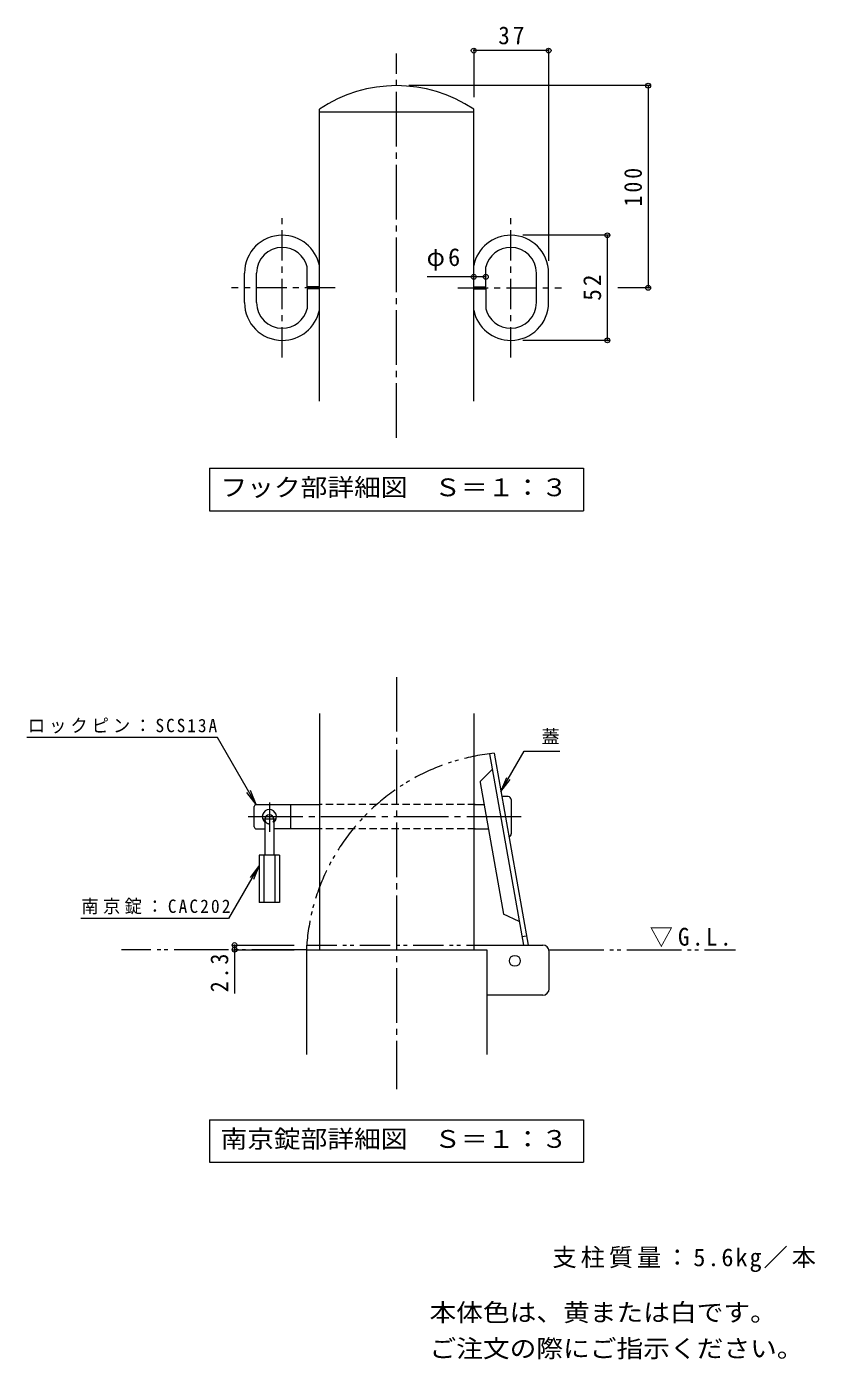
# Model space of a CAD drawing. Units: millimetres on the paper, enlarged 10 times, with parts at other scales. Extents: x -1695 to 1828, y -1371 to 1086.
# Drawn here: x 529 to 1828, y -1112 to 1086 of the extents above; entities that cross this region are included whole.
import ezdxf
from ezdxf.enums import TextEntityAlignment as Align

# ---------------------------------------------------------------- set-up
doc = ezdxf.new("R2010")
doc.units = ezdxf.units.MM
doc.header["$LTSCALE"] = 10
doc.header["$PDMODE"] = 32
doc.header["$PDSIZE"] = 8
for name, pattern in [('CHAIN1', [8, 5, -1, 1, -1]), ('CHAIN2', [12, 9, -1, 1, -1]), ('DASHED1', [1.8, 1.2, -0.6]), ('DOUBLE_CHAIN1', [8.8, 5, -1, 0.6, -0.6, 0.6, -1]), ('DOUBLE_CHAIN2', [12.8, 9, -1, 0.6, -0.6, 0.6, -1])]:
    doc.linetypes.add(name, pattern=pattern)
for name, color, linetype, lineweight in [('3-0', 7, 'CHAIN2', 9), ('3-1', 4, 'Continuous', 9), ('3-2', 3, 'Continuous', 9), ('3-3', 4, 'Continuous', 9), ('3-4', 7, 'Continuous', 9), ('3-5', 7, 'Continuous', 9), ('3-6', 6, 'DOUBLE_CHAIN2', 5), ('3-A', 7, 'CHAIN1', 9), ('C-5', 7, 'Continuous', 9)]:
    doc.layers.add(name, color=color, linetype=linetype, lineweight=lineweight)
doc.styles.add('ＭＳ ゴシック', font='')
doc.styles.get('ＭＳ ゴシック').set_extended_font_data('MS Gothic')

msp = doc.modelspace()

# ---------------------------------------------------------------- linework, layer by layer
at = {"layer": '3-0'}
for p, q in [((1138.35, 407.91), (1138.35, 1041.31)), ((1138.35, 13.19), (1138.35, -666.48))]:
    msp.add_line(p, q, dxfattribs=at)
at = {"layer": '3-1'}
for p, q in [((1299.17, -112.04), (1291.62, -113.37)), ((1291.62, -113.37), (1347.22, -428.68)), ((1299.17, -112.04), (1355, -428.68)), ((1296.14, -138.99), (1275.99, -159.13)), ((1340.36, -389.77), (1314.54, -377.73)), ((1352.42, -414.05), (1344.87, -415.38))]:
    msp.add_line(p, q, dxfattribs=at)
at = {"layer": '3-1', "linetype": 'DOUBLE_CHAIN1'}
for p, q in [((989.8, -428.68), (1310.64, -428.68)), ((989.8, -428.68), (989.8, -436.34)), ((989.8, -436.34), (1286.9, -436.34))]:
    msp.add_line(p, q, dxfattribs=at)
at = {"layer": '3-1', "color": 2}
for p, q in [((989.8, -436.34), (989.8, -608.92)), ((989.8, -436.34), (1286.9, -436.34)), ((1265.52, -428.68), (1379.18, -428.68)), ((1286.9, -436.34), (1286.9, -608.92)), ((1389.85, -500.76), (1389.85, -438.68)), ((1379.27, -511.34), (1286.9, -511.34))]:
    msp.add_line(p, q, dxfattribs=at)
at = {"layer": '3-1'}
msp.add_lwpolyline([(1275.99, -159.13), (1276.27, -160.7), (1314.54, -377.73)], dxfattribs=at)
msp.add_circle((1333.18, -454.68), 9, dxfattribs=at)
at = {"layer": '3-1', "linetype": 'DOUBLE_CHAIN1'}
msp.add_arc((1333.18, -454.68), 343.82, 95.66313, 176.94379, dxfattribs=at)
at = {"layer": '3-1', "color": 2}
for centre, start, end in [((1379.1, -439.34), 0.47024, 89.52976), ((1379.18, -500.68), 270.47024, 359.52976)]:
    msp.add_arc(centre, 10.67, start, end, dxfattribs=at)
at = {"layer": '3-2'}
for p, q in [((1011.18, 468.36), (1011.18, 949.5)), ((1011.18, 945.03), (1265.52, 945.03)), ((1265.52, 468.36), (1265.52, 949.5)), ((991.18, 656.69), (991.18, 689.5)), ((1285.52, 656.69), (1285.52, 689.5)), ((887.85, 630.64), (887.85, 679.42)), ((907.85, 630.64), (907.85, 679.42)), ((1368.85, 630.64), (1368.85, 679.42)), ((1388.85, 630.64), (1388.85, 679.42)), ((1011.18, 656.69), (991.18, 656.69)), ((991.18, 653.36), (991.18, 620.55)), ((1011.18, 653.36), (991.18, 653.36)), ((1265.52, 656.69), (1285.52, 656.69)), ((1265.52, 653.36), (1285.52, 653.36)), ((1285.52, 653.36), (1285.52, 620.55)), ((950.13, 588.36), (950.13, 588.39)), ((1326.57, 588.36), (1326.57, 588.39)), ((1011.18, -46.65), (1011.18, -436.34)), ((1265.52, -46.65), (1265.52, -436.34))]:
    msp.add_line(p, q, dxfattribs=at)
for centre, radius, start, end in [((1138.35, 760.89), 227.47, 56.01092, 123.98908), ((950.13, 679.42), 62.28, 90, 180), ((950.13, 679.42), 62.28, 11.35969, 90), ((1326.57, 679.42), 62.28, 90, 168.64031), ((1326.57, 679.42), 62.28, 0, 90), ((950.13, 679.42), 42.28, 90, 180), ((950.13, 679.42), 42.28, 13.79803, 90), ((1326.57, 679.42), 42.28, 90, 166.20197), ((1326.57, 679.42), 42.28, 0, 90), ((950.13, 630.64), 62.28, 180, 270), ((950.13, 630.64), 42.28, 180, 270), ((950.13, 630.64), 42.28, 270, 346.20197), ((950.13, 630.64), 62.28, 270, 348.64031), ((1326.57, 630.64), 62.28, 191.35969, 270), ((1326.57, 630.64), 42.28, 193.79803, 270), ((1326.57, 630.64), 42.28, 270, 0), ((1326.57, 630.64), 62.28, 270, 0)]:
    msp.add_arc(centre, radius, start, end, dxfattribs=at)
at = {"layer": '3-3'}
for p, q in [((907.23, -197.04), (1011.18, -197.04)), ((963.89, -197.04), (963.89, -237.04)), ((1265.52, -197.04), (1282.68, -197.04)), ((1322.23, -183.71), (1311.81, -183.71)), ((1327.23, -188.71), (1327.23, -245.38)), ((903.89, -233.71), (903.89, -200.38)), ((907.23, -237.04), (921.39, -237.04)), ((1011.18, -237.04), (936.39, -237.04)), ((1265.52, -237.04), (1289.73, -237.04))]:
    msp.add_line(p, q, dxfattribs=at)
at = {"layer": '3-3', "color": 6, "linetype": 'CHAIN1', "lineweight": 5}
for p, q in [((928.89, -193.42), (928.89, -242.14)), ((938.49, -221.21), (919.01, -221.21))]:
    msp.add_line(p, q, dxfattribs=at)
at = {"layer": '3-3', "linetype": 'DASHED1'}
for p, q in [((1268.03, -197.04), (1011.18, -197.04)), ((1268.03, -237.04), (1011.18, -237.04))]:
    msp.add_line(p, q, dxfattribs=at)
at = {"layer": '3-3', "color": 7, "linetype": 'CHAIN2'}
msp.add_line((1343.89, -217.04), (887.23, -217.04), dxfattribs=at)
at = {"layer": '3-3', "color": 6, "lineweight": 5}
for p, q in [((921.39, -221.21), (921.39, -280.38)), ((936.39, -221.21), (936.39, -280.38)), ((912.23, -280.38), (912.23, -358.71)), ((945.56, -280.38), (912.23, -280.38)), ((919.73, -280.38), (919.73, -358.71)), ((938.06, -280.38), (938.06, -358.71)), ((945.56, -280.38), (945.56, -358.71)), ((945.56, -358.71), (912.23, -358.71))]:
    msp.add_line(p, q, dxfattribs=at)
at = {"layer": '3-3'}
for centre, radius, start, end in [((907.23, -200.38), 3.33, 90, 180), ((1322.23, -188.71), 5, 0, 90), ((928.89, -217.04), 11.67, 310.00481, 229.99519), ((907.23, -233.71), 3.33, 180, 270), ((1322.23, -245.38), 5, 285.12176, 0)]:
    msp.add_arc(centre, radius, start, end, dxfattribs=at)
at = {"layer": '3-3', "color": 6, "lineweight": 5}
msp.add_arc((928.89, -221.21), 7.5, 0, 180, dxfattribs=at)
at = {"layer": '3-3', "color": 6, "linetype": 'DASHED1', "lineweight": 5}
msp.add_arc((928.89, -221.21), 7.5, 180, 0, dxfattribs=at)
at = {"layer": '3-4'}
for p, q in [((1265.52, 1049.16), (1265.52, 969.5)), ((1388.85, 1046.16), (1265.52, 1046.16)), ((1388.85, 1049.16), (1388.85, 699.42)), ((1555.89, 988.36), (1158.35, 988.36)), ((1552.89, 988.36), (1552.89, 655.03)), ((1488.65, 741.69), (1346.57, 741.69)), ((1485.65, 568.36), (1485.65, 741.69)), ((1265.52, 673.02), (1188.81, 673.02)), ((1285.52, 673.02), (1265.52, 673.02)), ((1555.89, 655.03), (1502.89, 655.03)), ((1488.65, 568.36), (1346.57, 568.36)), ((868.55, -428.68), (969.8, -428.68)), ((868.55, -436.34), (969.85, -436.34)), ((871.55, -428.68), (871.55, -508.41))]:
    msp.add_line(p, q, dxfattribs=at)
for p in [(1265.52, 1046.16), (1388.85, 1046.16), (1552.89, 988.36), (1485.65, 741.69), (1265.52, 673.02), (1285.52, 673.02), (1552.89, 655.03), (1485.65, 568.36), (871.55, -428.68), (871.55, -436.34)]:
    msp.add_point(p, dxfattribs=at)
at = {"layer": '3-5'}
for p, q in [((830.35, 357.55), (1446.35, 357.55)), ((830.35, 357.55), (830.35, 287.55)), ((1446.35, 357.55), (1446.35, 287.55)), ((830.35, 287.55), (1446.35, 287.55)), ((843.45, -86.58), (529.08, -86.58)), ((907.23, -197.04), (843.45, -86.58)), ((1310.38, -175.62), (1348.78, -109.1)), ((1348.78, -109.1), (1407.15, -109.1)), ((1310.38, -175.62), (1319.95, -152.52)), ((907.23, -197.04), (897.66, -173.95)), ((1310.38, -175.62), (1325.6, -155.78)), ((907.23, -197.04), (892.01, -177.21)), ((912.23, -297.43), (861.67, -384.9)), ((912.23, -297.43), (897.01, -317.26)), ((912.23, -297.43), (902.66, -320.53)), ((861.67, -384.9), (618.07, -384.9)), ((830.35, -716.84), (1446.35, -716.84)), ((830.35, -716.84), (830.35, -786.84)), ((1446.35, -716.84), (1446.35, -786.84)), ((830.35, -786.84), (1446.35, -786.84))]:
    msp.add_line(p, q, dxfattribs=at)
at = {"layer": '3-6'}
for p, q in [((989.8, -436.34), (685.11, -436.34)), ((1389.59, -436.34), (1696.87, -436.34))]:
    msp.add_line(p, q, dxfattribs=at)
at = {"layer": '3-A'}
for p, q in [((950.13, 539.96), (950.13, 770.1)), ((1326.57, 539.96), (1326.57, 770.1)), ((1037.42, 655.03), (866.38, 655.03)), ((1239.28, 655.03), (1410.33, 655.03))]:
    msp.add_line(p, q, dxfattribs=at)

# ---------------------------------------------------------------- texts
at = {"layer": '3-4', "color": 2, "char_height": 29.33, "attachment_point": 7, "style": 'ＭＳ ゴシック'}
for s, insert in [('\\T1.27;\\W0.95;37', (1305.93, 1056.16)), ('\\T1.17;φ6', (1187.8, 683.02))]:
    msp.add_mtext(s, dxfattribs=dict(at, insert=insert))
at = {"layer": '3-4', "color": 2, "char_height": 29.33, "attachment_point": 7, "rotation": 90, "style": 'ＭＳ ゴシック'}
for s, insert in [('\\T1.27;\\W0.9;100', (1542.89, 789.19)), ('\\T1.27;\\W0.95;52', (1475.65, 633.78)), ('\\T1.27;\\W0.9;2.3', (861.55, -506.45))]:
    msp.add_mtext(s, dxfattribs=dict(at, insert=insert))
at = {"layer": '3-5', "color": 2, "style": 'ＭＳ ゴシック', "width": 1.1}
for s, p in [('フック部詳細図\u3000Ｓ＝１：３', (848.35, 302.55)), ('南京錠部詳細図\u3000Ｓ＝１：３', (848.35, -771.84))]:
    msp.add_text(s, height=29.33, dxfattribs=at).set_placement(p, align=Align.BOTTOM_LEFT)
at = {"layer": '3-5', "style": 'ＭＳ ゴシック'}
msp.add_text('蓋', height=21.99, dxfattribs=at).set_placement((1377.15, -102.43), align=Align.BOTTOM_LEFT)
at = {"layer": '3-5', "char_height": 21.99, "attachment_point": 7, "style": 'ＭＳ ゴシック'}
for s, insert in [('\\T1.23;\\W0.95;ロックピン：SCS13A', (530.95, -79.92)), ('\\T1.25;\\W0.95;南京錠：CAC202', (619.17, -378.23))]:
    msp.add_mtext(s, dxfattribs=dict(at, insert=insert))
at = {"layer": '3-5', "color": 2, "insert": (1555.5, -432.26), "char_height": 29.33, "attachment_point": 7, "style": 'ＭＳ ゴシック'}
msp.add_mtext('\\T1.22;\\W0.95;▽G.L.', dxfattribs=at)
at = {"layer": 'C-5', "color": 2, "style": 'ＭＳ ゴシック', "width": 1.1}
for s, p in [('本体色は、黄または白です。', (1192.64, -1057.84)), ('ご注文の際にご指示ください。', (1192.64, -1117.31))]:
    msp.add_text(s, height=29.33, dxfattribs=at).set_placement(p, align=Align.BOTTOM_LEFT)
at = {"layer": 'C-5', "color": 2, "insert": (1395.14, -967.84), "char_height": 29.33, "attachment_point": 7, "style": 'ＭＳ ゴシック'}
msp.add_mtext('\\T1.16;支柱質量：5.6kg／本', dxfattribs=at)

doc.saveas('drawing.dxf')
